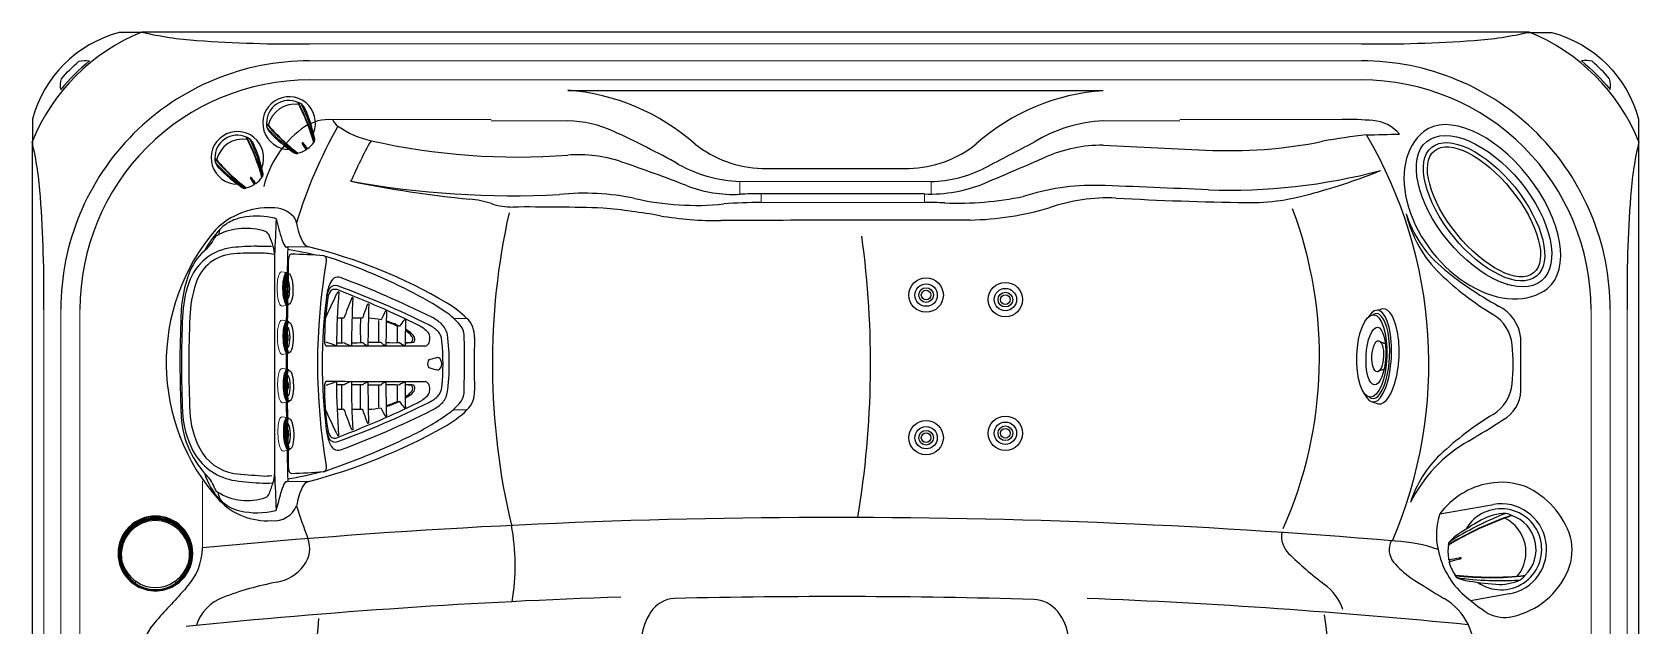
# Model space of a CAD drawing. Extents: x 525 to 609, y 649 to 778.
# Drawn here: x 525.1 to 609.1, y 703 to 734 of the extents above; entities that cross this region are included whole.
import ezdxf

# ---------------------------------------------------------------- set-up
doc = ezdxf.new("R2010")
doc.units = 0
doc.header["$MEASUREMENT"] = 0
doc.layers.add('1', color=4, linetype='Continuous')
doc.layers.add('BDIM_CYAN', color=4, linetype='Continuous')

# ---------------------------------------------------------------- blocks, each defined once
blk = doc.blocks.new('2014MF')
at = {"layer": '1', "color": 4, "linetype": 'Continuous'}
for centre, radius, start, end in [((168.897, -168.917), 238.87, 133.70123, 136.29207), ((4.233, 3.41), 0.521, 104.43036, 135.45495), ((4.137, 3.783), 0.136, 60.72499, 104.43036), ((-14.312, -13.864), 25.66, 39.98835, 43.81471), ((-20.17, -10.637), 28.761, 17.84702, 27.38701), ((-6.637, -6.643), 14.658, 10.57701, 19.19889), ((-3.741, -4.126), 0.175, 158.38337, 213.6889), ((-3.327, -4.29), 0.62, 136.29207, 158.38337), ((4.546, -4.634), 3.297, 354.06152, 11.92888), ((19.251, 20.369), 33.766, 226.74543, 229.58758), ((6.874, -4.876), 0.957, 311.67846, 354.06152), ((14.593, 29.482), 38.852, 243.65236, 250.77025), ((-2.537, -5.144), 0.221, 242.64411, 339.75172), ((-151.799, 151.817), 223.957, 314.64851, 315.34392), ((6.693, 6.835), 14.866, 250.77025, 259.91446), ((4.872, -6.875), 0.959, 276.83737, 318.31397), ((4.624, -4.802), 3.047, 259.91446, 276.83737)]:
    blk.add_arc(centre, radius, start, end, dxfattribs=at)
at = {"layer": '1', "color": 3, "linetype": 'Continuous'}
for centre, radius, start, end in [((5.155, 2.535), 0.213, 287.38922, 25.35441), ((23.554, -23.545), 31.714, 125.32051, 144.70268), ((21.354, -21.357), 28.364, 127.94372, 142.03824), ((12.279, -10.521), 14.165, 126.0076, 135.43423), ((5.594, -1.144), 2.733, 113.14378, 127.94372), ((4.683, -0.003), 1.262, 105.65321, 127.50133), ((4.41, 0.307), 0.779, 99.42794, 126.0076), ((4.322, 0.838), 0.241, 47.68982, 99.42794), ((4.421, 0.864), 0.357, 22.90459, 102.58976), ((4.088, 0.582), 0.587, 14.94554, 47.68982), ((4.815, 0.744), 0.691, 83.64096, 115.80785), ((-37.469, -18.651), 46.57, 18.59513, 24.96359), ((4.803, 1.054), 0.387, 24.51294, 76.84338), ((-40.483, -19.596), 50.159, 18.56801, 24.51294), ((-47.161, -21.91), 56.548, 19.09118, 23.60486), ((2.167, -0.762), 0.0749, 164.25598, 226.29695), ((2.454, -0.843), 0.374, 135.51554, 164.25598), ((-505.442, -512.498), 720.717, 44.823227, 45.231898), ((10.494, -12.301), 14.165, 134.4096, 143.83623), ((0.843, -2.45), 0.374, 105.58785, 134.32829), ((0.763, -2.162), 0.0749, 43.54688, 105.58785), ((513.881, 504.05), 720.717, 224.611931, 225.020601), ((1.203, -5.635), 2.805, 142.03824, 155.23358), ((0.274, -4.835), 1.57, 144.08869, 159.81265), ((-0.313, -4.402), 0.779, 143.83623, 170.41589), ((3.403, -4.188), 2.976, 3.46899, 15.06275), ((5.953, -4.001), 0.421, 321.70437, 359.08773), ((5.162, -4.37), 1.611, 0.70028, 20.65413), ((4.978, -4.325), 2.202, 2.24476, 18.56801), ((-0.703, -4.813), 0.732, 151.18991, 186.87299), ((-1.04, -4.791), 0.404, 195.65372, 244.28063), ((-0.85, -4.421), 0.372, 159.81265, 197.27072), ((-0.876, -4.429), 0.345, 197.27072, 248.59937), ((-0.843, -4.313), 0.241, 170.41589, 222.15401), ((-0.586, -4.08), 0.587, 222.15401, 254.89828), ((18.606, 37.304), 46.401, 245.00275, 251.39125), ((22.045, 47.108), 56.548, 246.23897, 250.75265), ((-2.056, 2.061), 11.392, 307.2243, 322.67234), ((-2.523, 2.521), 11.719, 309.04679, 320.78902), ((5.862, -4.344), 0.153, 223.75818, 262.92316), ((5.886, -4.15), 0.348, 262.92316, 295.03361), ((5.768, -3.883), 0.64, 294.48388, 323.6262), ((5.581, -4.091), 1.26, 320.78902, 331.23006), ((6.069, -4.359), 0.703, 331.23006, 0.70028), ((6.175, -4.279), 1.004, 325.50924, 2.24476), ((18.928, 38.737), 48.294, 245.34806, 251.52196), ((4.335, -5.867), 0.153, 6.92067, 46.08565), ((4.141, -5.891), 0.348, 334.81022, 6.92067), ((12.58, -1.384), 8.484, 208.53504, 211.34141), ((1.938, -11.568), 7.328, 58.28689, 61.58565), ((4.185, -3.408), 2.976, 254.78107, 266.37484), ((4.43, -4.834), 1.942, 251.04143, 267.69451), ((3.992, -5.957), 0.421, 270.7561, 308.13946), ((3.874, -5.772), 0.64, 306.21763, 335.35995), ((4.339, -5.982), 0.793, 270.94131, 310.8528), ((4.328, -4.953), 2.229, 251.52196, 267.88128), ((4.282, -6.202), 0.979, 267.88128, 304.38741)]:
    blk.add_arc(centre, radius, start, end, dxfattribs=at)
at = {"layer": '1', "color": 2, "linetype": 'Continuous'}
for centre, radius, start, end in [((36.478, -36.264), 48.866, 130.7637, 134.06457), ((32.922, -31.535), 42.212, 131.6463, 135.04986), ((-72.76, 210.138), 223.162, 289.87277, 290.23885), ((17.791, -30.065), 32.786, 113.38259, 115.297), ((4.505, 0.618), 0.152, 64.34359, 115.48236), ((4.819, -0.061), 0.0984, 56.16695, 113.38259), ((-4.982, -4.492), 8.177, 24.08613, 27.96165), ((-260.405, 262.332), 372.494, 314.96382, 315.15399), ((0.379, -3.473), 4.57, 41.88158, 46.15582), ((54.593, -53.906), 72.496, 132.92839, 134.63067), ((-5.038, -10.069), 13.065, 43.31494, 45.73477), ((23.281, -39.812), 43.035, 114.94023, 115.92207), ((5.16, -0.846), 0.0613, 20.48195, 114.94023), ((7.787, 3.959), 7.207, 224.07839, 227.26475), ((4.052, -1.082), 1.186, 192.53258, 212.06782), ((10.173, 5.147), 9.735, 223.92521, 227.36533), ((133.181, -130.627), 182.712, 134.83256, 135.21311), ((2.108, -3.742), 3.535, 32.34994, 42.87398), ((36.171, -36.57), 48.866, 135.77926, 139.08013), ((4.512, 4.977), 8.177, 241.88218, 245.7577), ((4.167, -2.01), 0.59, 180.56052, 210.73251), ((-119.116, -125.233), 173.888, 44.80422, 45.03256), ((-2845.766, 2845.735), 4029.293, 315.016327, 315.032449), ((39.74, -38.244), 49.973, 133.09444, 135.0996), ((8.03, -9.859), 8.53, 106.88696, 110.12843), ((1.084, -4.26), 4.654, 19.827, 27.49002), ((1.706, -4.072), 4.055, 18.79799, 29.11554), ((5.564, -1.735), 0.0395, 336.25812, 106.88696), ((-209.932, 73.339), 223.162, 339.60497, 339.97106), ((31.452, -33.001), 42.212, 134.79397, 138.19752), ((-261.615, 261.126), 372.494, 314.68984, 314.88001), ((-3.973, -7.77), 7.207, 42.57908, 45.76544), ((1.078, -4.048), 1.186, 57.77601, 77.31125), ((-5.168, -10.152), 9.735, 42.4785, 45.91862), ((4.728, -2.724), 0.471, 176.64109, 211.97962), ((10.727, 2.916), 8.547, 222.6337, 227.40535), ((90.573, -88.634), 120.961, 134.72747, 135.11625), ((-59.541, 63.82), 93.438, 313.72762, 314.54591), ((5.035, -3.148), 0.632, 37.01422, 47.69152), ((9.922, -35.449), 32.975, 96.93852, 97.64032), ((4.504, -3.457), 1.129, 353.60993, 14.61576), ((0.713, -4.369), 5.094, 11.95641, 14.19173), ((4.535, -3.54), 1.182, 352.90529, 11.02391), ((5.945, -2.775), 0.0593, 3.03986, 96.93852), ((30.023, -17.867), 32.786, 154.54683, 156.46123), ((3.479, -0.382), 4.57, 223.68801, 227.96224), ((10.09, 5.018), 13.065, 224.10906, 226.52889), ((53.763, -54.733), 72.496, 135.21316, 136.91543), ((130.27, -133.53), 182.712, 134.63072, 135.01127), ((-2837.961, 2853.518), 4029.293, 314.811379, 314.827502), ((2.006, -4.165), 0.59, 59.11132, 89.2833), ((125.564, 118.781), 173.888, 224.81127, 225.03961), ((5.629, -3.332), 0.691, 184.03757, 213.2552), ((7.365, -1.49), 3.055, 223.58235, 231.58605), ((6.224, -2.636), 1.432, 222.01754, 233.55018), ((5.424, -3.719), 0.0863, 233.55018, 287.28749), ((5.374, -3.558), 0.255, 287.28749, 336.30915), ((5.494, -3.812), 0.0766, 248.31203, 292.73342), ((5.415, -3.595), 0.308, 290.83592, 342.84413), ((5.409, -3.573), 0.217, 336.30915, 357.41719), ((-0.624, -4.496), 0.152, 154.36147, 205.50024), ((0.055, -4.812), 0.0984, 156.46123, 213.67688), ((39.755, -23.382), 43.035, 153.92175, 154.9036), ((3.742, -2.112), 3.535, 226.96984, 237.49389), ((38.142, -39.838), 49.973, 134.74423, 136.74939), ((88.393, -90.808), 120.961, 134.72758, 135.11635), ((2.718, -4.729), 0.471, 57.86421, 93.20274), ((-2.938, -10.712), 8.547, 42.43848, 47.21013), ((3.324, -5.632), 0.691, 56.58863, 85.80626), ((0.838, -5.155), 0.0613, 154.9036, 249.36188), ((1.726, -5.562), 0.0395, 162.95687, 293.58571), ((9.844, -8.05), 8.53, 159.71539, 162.95687), ((4.074, -1.711), 4.055, 240.72829, 251.04584), ((4.263, -1.089), 4.654, 242.41854, 250.01683), ((3.141, -5.037), 0.632, 222.15231, 232.82961), ((35.429, -10.011), 32.975, 172.20351, 172.90531), ((-63.651, 59.721), 93.438, 315.29792, 316.11621), ((4.373, -0.713), 5.094, 255.74737, 257.98269), ((3.452, -4.506), 1.129, 255.22807, 276.23389), ((3.54, -4.534), 1.182, 258.91518, 277.03381), ((3.565, -5.412), 0.217, 272.42664, 293.53468), ((2.626, -6.224), 1.432, 36.29365, 47.82629), ((1.487, -7.363), 3.055, 38.35305, 46.35675), ((3.55, -5.377), 0.255, 293.53468, 342.55634), ((3.594, -5.414), 0.308, 287.09497, 339.10318), ((3.711, -5.428), 0.0863, 342.55634, 36.29365), ((3.811, -5.494), 0.0766, 337.20568, 21.62707), ((2.765, -5.946), 0.0593, 172.90531, 266.80397)]:
    blk.add_arc(centre, radius, start, end, dxfattribs=at)
at = {"layer": '1', "color": 3, "linetype": 'Continuous'}
for centre, major_axis, ratio, start_param, end_param in [((5.276, -5.28), (-0.149, -0.157), 0.55883, 3.141593, 6.283185), ((5.562, -5.566), (0.228, 0.231), 0.666259, 2.803821, 6.590895)]:
    blk.add_ellipse(centre, major_axis=major_axis, ratio=ratio, start_param=start_param, end_param=end_param, dxfattribs=at)
blk = doc.blocks.new('2014P')
at = {"layer": '1', "color": 4, "linetype": 'Continuous'}
for centre, radius, start, end in [((2.603, 0.812), 6.761, 113.71084, 134.31104), ((1.061, 4.033), 3.194, 84.93016, 111.61348), ((2.834, 1.217), 6.231, 92.51445, 105.36552), ((2.598, 5.426), 2.016, 69.02825, 91.06459), ((2.383, 4.898), 2.586, 52.11262, 68.76392), ((1.201, 3.378), 4.512, 33.22466, 52.11262), ((36.329, -36.331), 56.928, 132.4853, 137.52483), ((25.56, -6.518), 23.931, 149.13987, 151.82474), ((3.658, 4.987), 1.574, 30.47776, 33.22466), ((4.986, 5.769), 0.0338, 338.71398, 30.47776), ((151.7, -151.7), 214.537, 133.36444, 136.63559), ((4.374, 4.385), 0.0521, 164.03693, 210.15761), ((5.754, 4.09), 1.463, 151.82474, 167.78752), ((4.978, 4.736), 0.75, 210.15761, 218.58164), ((-2.232, -1.259), 4.806, 135.48155, 178.7997), ((-3.878, -2.652), 3.565, 152.17961, 178.50328), ((-5.399, -2.611), 2.043, 178.52844, 212.57053), ((-3.606, -1.466), 4.17, 212.57053, 238.32564), ((-5.772, -4.976), 0.0457, 238.32564, 289.81831), ((-11.301, 5.675), 12.046, 297.40639, 301.90817), ((-3.559, -6.927), 2.746, 110.12898, 120.05844), ((-4.318, -4.912), 0.592, 96.97093, 108.27925), ((-4.384, -4.376), 0.0526, 61.96704, 96.97093), ((-4.85, -5.146), 0.953, 52.32999, 58.96363)]:
    blk.add_arc(centre, radius, start, end, dxfattribs=at)
at = {"layer": '1', "color": 3, "linetype": 'Continuous'}
for centre, radius, start, end in [((0.633, 4.189), 2.712, 51.16582, 116.44256), ((1.442, 8.608), 1.397, 265.93586, 288.64024), ((2.898, 4.292), 3.158, 105.43195, 108.64024), ((2.117, 7.087), 0.256, 73.63593, 103.40764), ((3.312, 10.926), 3.765, 252.64362, 254.30329), ((6.677, -0.75), 9.167, 116.67771, 118.57062), ((1.172, 4.143), 3.352, 27.31665, 70.44288), ((2.323, 0.791), 6.507, 116.44256, 132.53159), ((-5.492, -3.42), 12.48, 45.24571, 51.16582), ((36.912, -36.915), 57.674, 132.53159, 137.46816), ((25.901, 28.244), 32.109, 225.24571, 226.61052), ((-16.138, 14.833), 22.381, 333.46305, 334.93687), ((3.748, 5.533), 0.429, 334.93687, 20.20349), ((2.628, 5.462), 1.406, 315.03227, 333.46305), ((-2.068, -1.156), 4.777, 137.46816, 162.88175), ((-3.773, -0.631), 2.993, 162.88175, 213.17805), ((-8.741, -1.179), 1.704, 332.10008, 0.67952), ((0.994, -6.809), 9.446, 150.78445, 153.28585), ((-7.011, -2.095), 0.254, 152.10008, 202.29062), ((-4.419, -1.546), 2.9, 192.854, 244.17002), ((0.832, 2.601), 8.618, 214.40382, 224.08402), ((-5.544, -3.711), 0.466, 252.74651, 290.39569), ((-15.477, 17.999), 24.338, 294.49699, 295.92532), ((-2.563, -1.139), 3.592, 218.90351, 229.80142), ((-5.397, -2.735), 1.284, 295.92532, 315.68902)]:
    blk.add_arc(centre, radius, start, end, dxfattribs=at)
at = {"layer": '1', "color": 2, "linetype": 'Continuous'}
for centre, radius, start, end in [((2.371, 0.914), 6.06, 116.63643, 133.66496), ((0.683, 4.38), 2.205, 47.94516, 117.79037), ((-4.791, -2.248), 10.8, 42.9754, 49.93734), ((32.641, -32.643), 51.25, 132.24206, 137.75795), ((0.602, 2.479), 3.638, 34.12158, 46.41831), ((110.534, -110.013), 156.639, 132.35106, 133.04178), ((400127.582, -400130.753), 565868.693, 134.99919368, 135.00035365), ((-1.99, -1.263), 4.517, 137.12887, 162.71116), ((-3.904, -0.668), 2.513, 162.68229, 214.92154), ((192.321, 165.302), 259.505, 220.17391, 220.50129), ((-3.307, -1.787), 2.233, 220.50129, 233.54791), ((121.626, -121.206), 172.411, 137.005, 137.63165)]:
    blk.add_arc(centre, radius, start, end, dxfattribs=at)
blk = doc.blocks.new('2014DV')
at = {"layer": '1', "color": 4, "linetype": 'Continuous'}
for p, q in [((-0.809, 2.634), (-0.83, 2.634)), ((0.809, 2.634), (0.83, 2.634))]:
    blk.add_line(p, q, dxfattribs=at)
at = {"layer": '1', "color": 3, "linetype": 'Continuous'}
for centre, radius, start, end in [((14.921, -2.715), 16.638, 161.20382, 173.77239), ((15.559, -2.872), 17.268, 161.35772, 173.54387), ((2.626, 0.937), 3.923, 154.9337, 161.356), ((-18.175, 1.519), 18.155, 2.26488, 4.04802), ((19.002, 1.473), 18.984, 175.98773, 177.71702), ((-15.545, -2.869), 17.254, 6.45111, 18.6473), ((-14.924, -2.715), 16.638, 6.22761, 18.79618), ((-2.63, 0.937), 3.923, 18.644, 25.0663), ((15.772, -3.498), 17.797, 161.356, 166.75319), ((0.36, 2.242), 0.394, 180.75921, 192.15364), ((0, 2.165), 0.0256, 192.15364, 347.84636), ((-0.347, 2.239), 0.38, 347.84636, 358.58178), ((-15.776, -3.498), 17.797, 13.24681, 18.644), ((10.632, -2.289), 12.517, 166.75319, 172.40827), ((-10.636, -2.289), 12.517, 7.59173, 13.24681), ((0, 0.708), 1.986, 218.95806, 321.35227)]:
    blk.add_arc(centre, radius, start, end, dxfattribs=at)
at = {"layer": '1', "color": 4, "linetype": 'Continuous'}
for centre, radius, start, end in [((0.317, 1.551), 1.627, 140.14331, 157.36772), ((-0.87, 2.535), 0.0857, 112.48684, 136.56996), ((-2.484, 6.434), 4.134, 292.48684, 293.57767), ((0.09, 0.193), 2.613, 93.40126, 109.99587), ((0, 2.823), 0.0684, 198.36573, 341.63427), ((-0.09, 0.193), 2.612, 70.00373, 86.60007), ((0.158, 0.886), 1.882, 66.63131, 69.20275), ((0.871, 2.548), 0.0736, 39.21025, 62.77984), ((-0.321, 1.551), 1.627, 22.63228, 39.85669), ((13.837, -4.085), 16.275, 157.36772, 163.014), ((-13.841, -4.085), 16.275, 16.986, 22.63228), ((0, 0), 2.119, 132.47921, 47.06814), ((0.698, -0.072), 2.536, 163.014, 192.84824), ((-0.702, -0.072), 2.536, 347.15176, 16.986), ((-0.268, 0.036), 1.65, 203.98618, 215.0096), ((0.264, 0.036), 1.65, 324.9904, 336.01382), ((0, 0.051), 1.877, 211.52152, 328.47848)]:
    blk.add_arc(centre, radius, start, end, dxfattribs=at)
blk = doc.blocks.new('2014AV')
at = {"layer": '1', "color": 4, "linetype": 'Continuous'}
for p, q in [((0.59, 1.004), (0.59, 0.984)), ((-1.575, 0.526), (-1.575, 0.501)), ((-1.575, -0.526), (-1.575, -0.501)), ((0.59, -1.004), (0.59, -0.984))]:
    blk.add_line(p, q, dxfattribs=at)
at = {"layer": '1', "color": 3, "linetype": 'Continuous'}
for centre, radius, start, end in [((1.863, -9.907), 10.984, 96.65413, 108.31002), ((1.993, -10.4), 11.47, 96.90962, 108.19227), ((1.812, -8.247), 9.441, 98.38361, 110.96753), ((-0.553, 0), 1.42, 316.91487, 43.08513), ((1.993, 10.4), 11.47, 251.8075, 263.09064), ((1.863, 9.907), 10.984, 251.68998, 263.34587), ((1.812, 8.247), 9.441, 249.03247, 261.61639)]:
    blk.add_arc(centre, radius, start, end, dxfattribs=at)
at = {"layer": '1', "color": 4, "linetype": 'Continuous'}
for centre, radius, start, end in [((1.395, -6.282), 7.499, 99.80764, 112.33084), ((-0.026, 0), 1.375, 213.74284, 146.18679), ((0.245, 0.369), 0.749, 74.93644, 99.81969), ((-0.057, 0.071), 1.135, 55.2054, 64.04467), ((0, 0), 1.161, 301.85239, 58.14761), ((-0.289, 0), 1.391, 159.08422, 178.28568), ((-1.092, 0.334), 0.53, 153.90726, 159.32553), ((-1.341, 0.387), 0.29, 113.06827, 141.37067), ((-0.289, 0), 1.391, 181.71482, 200.91636), ((-1.092, -0.334), 0.53, 200.67447, 206.09274), ((-1.341, -0.387), 0.29, 218.62933, 246.93173), ((1.395, 6.282), 7.499, 247.66916, 260.19236), ((0.245, -0.369), 0.749, 260.18031, 285.06356), ((-0.057, -0.071), 1.135, 295.95533, 304.7946)]:
    blk.add_arc(centre, radius, start, end, dxfattribs=at)
at = {"layer": '1', "color": 2, "linetype": 'Continuous'}
for centre, radius, start, end in [((-1.716, 0), 0.0554, 311.36187, 48.63863), ((15.926, 321.236), 321.68, 266.86338, 266.93396), ((-1.28, 0), 0.0163, 273.06604, 86.93396), ((16.137, -325.179), 325.628, 93.06604, 93.13577)]:
    blk.add_arc(centre, radius, start, end, dxfattribs=at)
blk = doc.blocks.new('2014SPK')
at = {"layer": '1', "color": 4, "linetype": 'Continuous'}
blk.add_ellipse((-0.004, 0), major_axis=(0, 4.344), ratio=0.474388, dxfattribs=at)
at = {"layer": '1', "color": 2, "linetype": 'Continuous'}
blk.add_ellipse((0, 0), major_axis=(-0.003, 4.113), ratio=0.446028, dxfattribs=at)
blk = doc.blocks.new('2014JS2')
at = {"layer": '1', "color": 4, "linetype": 'Continuous', "lineweight": 15}
for p, q in [((-2.331, 1.3), (-2.416, 0.934)), ((2.567, 0.934), (2.482, 1.3))]:
    blk.add_line(p, q, dxfattribs=at)
at = {"layer": '1', "color": 4, "linetype": 'Continuous'}
for centre, radius, start, end in [((-1.335, 0.648), 0.73, 8.21459, 30.45719), ((1.622, 0.603), 0.871, 151.52836, 170.38888)]:
    blk.add_arc(centre, radius, start, end, dxfattribs=at)
for centre, major_axis, ratio, start_param, end_param in [((0.075, 1.242), (-2.404, -0.002), 0.35119, 5.678823, 9.981284), ((0.075, 0.934), (-2.492, 0), 0.375367, 6.108581, 9.599382)]:
    blk.add_ellipse(centre, major_axis=major_axis, ratio=ratio, start_param=start_param, end_param=end_param, dxfattribs=at)
at = {"layer": '1', "color": 3, "linetype": 'Continuous'}
for centre, major_axis, ratio in [((0.073, 1.419), (-2.159, -0.019), 0.363798), ((0.076, 1.207), (-1.51, 0.005), 0.339788)]:
    blk.add_ellipse(centre, major_axis=major_axis, ratio=ratio, dxfattribs=at)
blk.add_ellipse((0.075, 1.274), major_axis=(-2.225, -0.006), ratio=0.35191, start_param=6.032094, end_param=9.675053, dxfattribs=at)
at = {"layer": '1', "color": 4, "linetype": 'Continuous'}
blk.add_ellipse((0.075, 1.111), major_axis=(-0.812, -0.002), ratio=0.373446, dxfattribs=at)
blk = doc.blocks.new('2014M1')
at = {"layer": '1', "color": 4, "linetype": 'Continuous', "lineweight": 15}
for p, q in [((-0.901, -0.243), (-0.857, -0.521)), ((-0.231, -0.44), (-0.23, -0.505)), ((0.23, -0.505), (0.231, -0.44)), ((0.857, -0.521), (0.901, -0.243))]:
    blk.add_line(p, q, dxfattribs=at)
at = {"layer": '1', "color": 3, "linetype": 'Continuous'}
for centre, radius, start, end in [((-0.374, -1.133), 0.665, 101.30208, 119.18489), ((0, -3.007), 2.577, 77.90813, 101.30208), ((0.435, -0.977), 0.5, 58.18471, 77.90813)]:
    blk.add_arc(centre, radius, start, end, dxfattribs=at)
at = {"layer": '1', "color": 4, "linetype": 'Continuous', "lineweight": 15}
for centre, major_axis, ratio, start_param, end_param in [((0, -0.243), (-0.901, 0), 0.269705, 3.055928, 6.36885), ((-0.002, -0.523), (-0.859, -0.005), 0.272006, 2.75067, 6.690134)]:
    blk.add_ellipse(centre, major_axis=major_axis, ratio=ratio, start_param=start_param, end_param=end_param, dxfattribs=at)
at = {"layer": '1', "color": 3, "linetype": 'Continuous'}
for centre, major_axis, ratio, start_param, end_param in [((0, -0.538), (-0.826, 0), 0.255142, 2.85021, 6.573343), ((0, -0.512), (-0.548, 0.001), 0.27151, 6.136025, 9.578986)]:
    blk.add_ellipse(centre, major_axis=major_axis, ratio=ratio, start_param=start_param, end_param=end_param, dxfattribs=at)
blk.add_ellipse((0, -0.612), major_axis=(-0.793, -0.001), ratio=0.271001, dxfattribs=at)
at = {"layer": '1', "color": 4, "linetype": 'Continuous', "lineweight": 15}
blk.add_ellipse((0, -0.509), major_axis=(-0.23, 0), ratio=0.275384, dxfattribs=at)
blk = doc.blocks.new('CAP HSS')
at = {"layer": 'BDIM_CYAN', "linetype": 'Continuous', "lineweight": 25}
for p, q in [((-1.841, 0.021), (-1.835, -0.081)), ((1.839, -0.021), (1.841, 0.021)), ((1.863, 0.019), (1.861, -0.022)), ((-1.362, -1.291), (-1.382, -1.311)), ((1.382, -1.311), (1.362, -1.291))]:
    blk.add_line(p, q, dxfattribs=at)
at = {"layer": 'BDIM_CYAN', "linetype": 'Continuous', "lineweight": 25, "flags": 128}
for points in [[(0, 1.924), (0, 1.946), (0, 1.957), (0, 1.967), (0, 1.976), (0, 1.982), (0, 1.987)], [(-1.786, 0.031), (-1.782, -0.108), (-1.765, -0.246), (-1.734, -0.384), (-1.704, -0.483), (-1.667, -0.58), (-1.624, -0.676), (-1.574, -0.771), (-1.5, -0.887), (-1.418, -1), (-1.325, -1.108), (-1.228, -1.207), (-1.123, -1.3), (-1.012, -1.386)], [(1.012, -1.386), (1.096, -1.322), (1.177, -1.254), (1.253, -1.183), (1.325, -1.108), (1.396, -1.027), (1.46, -0.944), (1.52, -0.859), (1.574, -0.771), (1.624, -0.676), (1.667, -0.58), (1.704, -0.483), (1.734, -0.384), (1.765, -0.246), (1.782, -0.108), (1.786, 0.031)], [(-1.835, -0.081), (-1.834, -0.092), (-1.833, -0.103)], [(-1.492, -1.019), (-1.511, -1.03), (-1.534, -1.043)], [(0.939, -1.557), (1.009, -1.51), (1.077, -1.461)], [(-0.51, -1.749), (-0.463, -1.762), (-0.418, -1.775), (-0.366, -1.79), (-0.32, -1.803), (-0.28, -1.814), (-0.248, -1.825), (-0.225, -1.834), (-0.212, -1.842), (-0.208, -1.848)], [(-0.243, -1.869), (-0.25, -1.862), (-0.26, -1.855)], [(-0.244, -1.853), (-0.237, -1.851), (-0.23, -1.849)], [(-0.23, -1.849), (-0.227, -1.848), (-0.208, -1.848)], [(-0.208, -1.848), (-0.207, -1.86), (-0.206, -1.873)], [(0.206, -1.873), (0.207, -1.86), (0.208, -1.847)], [(0.208, -1.847), (0.212, -1.842), (0.225, -1.834), (0.248, -1.824), (0.28, -1.814), (0.32, -1.802), (0.367, -1.789), (0.418, -1.775), (0.463, -1.762), (0.51, -1.749)], [(0.208, -1.847), (0.227, -1.848), (0.23, -1.849)], [(0.23, -1.849), (0.237, -1.851), (0.244, -1.853)], [(0.26, -1.855), (0.25, -1.862), (0.243, -1.869)]]:
    blk.add_lwpolyline(points, dxfattribs=at)
at = {"layer": 'BDIM_CYAN', "color": 3, "linetype": 'Continuous', "lineweight": 25, "flags": 128}
for points in [[(-1.855, -0.082), (-1.856, -0.078), (-1.863, 0.019)], [(1.534, -1.044), (1.444, -1.163), (1.344, -1.276)]]:
    blk.add_lwpolyline(points, dxfattribs=at)
at = {"layer": 'BDIM_CYAN', "linetype": 'Continuous', "lineweight": 25}
for centre, radius, start, end in [((0, 0.071), 1.955, 315, 225), ((-0.001, 0.035), 1.889, 89.96033, 178.90515), ((0, 0.026), 1.874, 17.67156, 162.32905), ((0, 0), 1.787, 0.99655, 179.00402), ((0.001, 0.035), 1.889, 1.09441, 90.03994), ((-1.905, 0.313), 0.243, 266.38932, 273.61068), ((0.005, 0.064), 1.926, 179.80106, 224.74366), ((0.008, 0.063), 1.897, 179.74788, 215.66045), ((-1.875, 0.311), 0.293, 272.34868, 276.79058), ((-0.144, 0.065), 1.697, 162.03259, 181.48445), ((-2.018, 1.087), 1.081, 279.45177, 282.38725), ((-1.717, 0.796), 0.212, 251.19916, 258.76359), ((-0.008, 0.063), 1.898, 324.33131, 0.25171), ((1.717, 0.796), 0.212, 281.23789, 288.80132), ((0.151, 0.065), 1.69, 358.47868, 18.00551), ((0.205, 0.088), 1.66, 357.60061, 17.77888), ((2.018, 1.087), 1.081, 257.61327, 260.54889), ((1.876, 0.308), 0.29, 263.10903, 267.59711), ((1.905, 0.313), 0.243, 266.38566, 273.61434), ((-1.886, 0.973), 1.055, 271.63444, 272.7737), ((0.183, 0.126), 2.028, 186.46352, 214.35879), ((-0.2, 0.129), 2.044, 325.83152, 355.79998), ((-0.256, 0.093), 2.12, 327.58529, 356.89599), ((1.889, 1.003), 1.025, 267.20913, 268.45087), ((0.178, 0.128), 2.025, 214.4818, 222.81714), ((0, 0.071), 1.955, 225, 262.86), ((-1.398, -1.228), 0.0729, 299.53504, 318.16942), ((0.006, 0.065), 1.927, 224.74189, 239.51773), ((-1.111, -1.545), 0.355, 123.63136, 130.95591), ((0.026, 0.036), 1.898, 223.77291, 233.42736), ((0.097, 0.047), 1.911, 222.71086, 232.10173), ((-0.954, -1.611), 0.195, 129.48983, 140.71871), ((-0.026, -0.03), 1.813, 233.52835, 238.95907), ((-1.369, -1.138), 0.435, 312.12544, 325.23611), ((-0.058, -0.134), 1.673, 232.45357, 238.21694), ((0, 0.012), 1.725, 234.09825, 305.89994), ((-1.003, -1.561), 0.0467, 312.1656, 331.44271), ((0.003, 0.059), 1.92, 239.50789, 254.0239), ((-0.843, -1.659), 0.14, 132.93848, 147.20533), ((-0.022, -0.022), 1.822, 238.96483, 244.61249), ((-0.048, -0.117), 1.693, 238.23708, 244.18937), ((-0.707, -1.714), 0.107, 137.08358, 154.62222), ((0.001, 0.027), 1.876, 244.60289, 253.84105), ((0.001, -0.035), 1.788, 243.91112, 253.39974), ((-0.001, -0.035), 1.788, 286.59971, 296.07126), ((-0.001, 0.027), 1.877, 286.16073, 295.3803), ((-0.003, 0.058), 1.919, 285.9765, 300.47968), ((0.05, -0.12), 1.689, 295.7886, 301.75312), ((0.706, -1.714), 0.108, 25.36401, 42.77074), ((0.023, -0.023), 1.821, 295.3713, 301.02149), ((0.867, -1.64), 0.11, 30.85295, 49.06378), ((0.006, 0.001), 1.85, 301.07397, 316.31317), ((1.002, -1.561), 0.0467, 208.54343, 227.81846), ((-0.006, 0.065), 1.927, 300.47082, 315.25784), ((1.368, -1.139), 0.434, 214.75655, 227.91499), ((-0.12, 0.077), 1.949, 307.90664, 325.76757), ((-0.14, 0.096), 1.977, 308.02708, 325.6398), ((1.398, -1.228), 0.0726, 221.84546, 240.47622), ((-0.569, -1.762), 0.05, 330.79307, 345.14281), ((-1.348, -5.514), 3.817, 73.43558, 77.55098), ((-0.403, -1.81), 0.123, 150.35724, 163.79525), ((-3.547, -13.057), 11.681, 73.57301, 74.9843), ((-0.256, -1.825), 0.0305, 262.30801, 294.0265), ((-0.039, -0.217), 1.665, 262.96088, 264.24706), ((0, 0.068), 1.952, 263.94719, 276.05297), ((0.039, -0.217), 1.664, 275.75289, 277.03839), ((2.077, -7.834), 6.255, 104.40295, 107.03959), ((0.256, -1.825), 0.0305, 245.94436, 277.6928), ((1.353, -5.53), 3.834, 102.45855, 106.55655), ((0.402, -1.81), 0.124, 16.20676, 29.51241), ((0.57, -1.762), 0.0506, 194.86909, 209.06028)]:
    blk.add_arc(centre, radius, start, end, dxfattribs=at)
at = {"layer": 'BDIM_CYAN', "color": 3, "linetype": 'Continuous', "lineweight": 25}
for centre, radius, start, end in [((0.001, 0.066), 1.921, 90.01764, 179.86365), ((0, 0.028), 1.846, 17.6775, 162.32311), ((0, 0), 1.854, 18.48756, 161.51305), ((-0.001, 0.066), 1.921, 0.13572, 89.98293), ((-0.207, 0.089), 1.657, 162.20468, 182.41794), ((-0.005, 0.064), 1.926, 315.25583, 0.19939), ((0.225, 0.079), 2.087, 184.43715, 212.55218), ((0.021, 0.03), 1.889, 214.63613, 223.76166), ((0, 0.01), 1.828, 244.574, 295.41429), ((0, 0.071), 1.955, 277.13935, 315)]:
    blk.add_arc(centre, radius, start, end, dxfattribs=at)
blk = doc.blocks.new('19-JTN LX HL')
at = {"color": 4}
blk.add_lwpolyline([(5.732, 65, 0.202913), (0, 59.268), (0, 5.732, 0.202913), (5.732, 0), (78.268, 0, 0.202913), (84, 5.732), (84, 59.268, 0.202913), (78.268, 65)], format="xyb", close=True, dxfattribs=at)
at = {"layer": '1', "color": 3, "linetype": 'Continuous', "lineweight": 15}
for p, q in [((14.5, 64.386), (69.5, 64.386)), ((14.5, 63.5), (42, 63.5)), ((42, 63.5), (69.5, 63.5)), ((14.5, 62.5), (69.5, 62.5)), ((15.506, 60.428), (15.697, 60.428)), ((15.697, 60.428), (24, 60.428)), ((24, 60.364), (24, 60.363)), ((24, 60.363), (28, 60.363)), ((56, 60.363), (60, 60.363)), ((60, 60.428), (68.494, 60.428)), ((60, 60.363), (60, 60.364)), ((16.629, 57.225), (16.624, 57.214)), ((16.624, 57.214), (16.624, 57.214)), ((16.679, 57.204), (16.629, 57.225)), ((16.679, 57.204), (16.67, 57.202)), ((37, 57.189), (47, 57.189)), ((37, 57.189), (37, 56.522)), ((47, 57.189), (47, 56.539)), ((72.356, 57.586), (72.35, 57.588)), ((38.115, 56.541), (38.115, 56.091)), ((46.648, 56.541), (46.648, 56.091)), ((38.115, 56.091), (46.648, 56.091)), ((13.24, 53.776), (14.448, 53.778)), ((74.019, 54.092), (74.009, 54.083)), ((77.127, 51.777), (77.126, 51.784)), ((78.899, 51.993), (78.904, 51.997)), ((0.614, 14.5), (0.614, 50.5)), ((1.5, 32.5), (1.5, 50.5)), ((2.5, 50.5), (2.5, 32.5)), ((81.5, 32.5), (81.5, 50.5)), ((82.5, 50.5), (82.5, 32.5)), ((83.386, 50.5), (83.386, 14.5)), ((22.73, 50.035), (22.046, 50.035)), ((22.731, 45.246), (22.004, 45.246)), ((8.913, 38.031), (8.913, 41.538)), ((14.448, 41.502), (13.364, 41.504)), ((77.395, 34.443), (77.22, 34.412))]:
    blk.add_line(p, q, dxfattribs=at)
at = {"layer": '1', "color": 2}
for p, q in [((56, 61.934), (28, 61.934)), ((56, 59.084), (61.343, 58.834)), ((46.648, 56.541), (38.115, 56.541)), ((73.593, 39.806), (76.393, 40.3)), ((77.218, 35.622), (75.2, 35.267))]:
    blk.add_line(p, q, dxfattribs=at)
at = {"layer": '1', "color": 4, "linetype": 'Continuous'}
for points in [[(5.859, 64.989), (4.611, 64.989, 0.06455), (4.547, 64.98, 0.269989), (0.02, 60.454, 0.064627), (0.011, 60.39), (0.011, 59.141)], [(78.141, 64.989), (79.389, 64.989, -0.06455), (79.453, 64.98, -0.269989), (83.98, 60.454, -0.064627), (83.989, 60.39), (83.989, 59.141)]]:
    blk.add_lwpolyline(points, format="xyb", dxfattribs=at)
for points in [[(3.003, 63.494, 0.052002), (1.507, 61.997, -0.145561), (1.531, 62.559, -0.041549), (2.446, 63.474, -0.138511)], [(80.997, 63.494, -0.052002), (82.493, 61.997, 0.145561), (82.469, 62.559, 0.041549), (81.554, 63.474, 0.138511)]]:
    blk.add_lwpolyline(points, format="xyb", close=True, dxfattribs=at)
at = {"layer": '1'}
for centre, radius in [((46.738, 51.25), 0.9), ((46.738, 51.25), 0.252), ((50.882, 51.016), 0.9), ((50.882, 51.016), 0.252), ((46.738, 43.794), 0.9), ((50.882, 44.028), 0.9), ((46.738, 43.794), 0.252), ((50.882, 44.028), 0.252)]:
    blk.add_circle(centre, radius, dxfattribs=at)
at = {"layer": '1', "color": 3}
for centre, radius in [((46.738, 51.25), 0.585), ((46.738, 51.25), 0.385), ((50.882, 51.016), 0.585), ((50.882, 51.016), 0.385), ((50.882, 44.028), 0.585), ((46.738, 43.794), 0.585), ((46.738, 43.794), 0.385), ((50.882, 44.028), 0.385)]:
    blk.add_circle(centre, radius, dxfattribs=at)
for centre, radius, start, end in [((9.936, 83.021), 18.504, 256.86923, 265.91766), ((74.064, 83.021), 18.504, 274.08234, 283.13077), ((13.705, 135.832), 71.45, 265.91766, 270.63726), ((70.295, 135.832), 71.45, 269.36274, 274.08234), ((14.5, 50.5), 13, 89.99995, 180.00005), ((69.5, 50.5), 13, 359.99995, 90.00005), ((14.5, 50.5), 12, 89.9997, 180.0003), ((69.5, 50.5), 12, 359.9997, 90.0003), ((27.127, 50.619), 11.376, 48.51787, 85.5971), ((56.72, 50.895), 11.063, 93.7334, 131.70928), ((17.442, 55.574), 5.506, 127.55654, 165.74772), ((38.064, 47.641), 25.344, 150.59895, 163.06077), ((15.526, 58.067), 2.361, 90.48394, 127.55654), ((16.455, 60.767), 0.83, 204.09642, 235.43214), ((27.872, 54.29), 6.074, 65.26607, 88.7906), ((9.584, 14.592), 49.782, 60.89241, 65.26607), ((56.38, 52.708), 7.664, 92.83941, 121.45702), ((68.864, 48.322), 12.112, 84.16845, 91.74865), ((60.98, 489.736), 430.197, 271.16892, 271.39903), ((69.971, 58.406), 1.969, 39.83303, 86.41161), ((-18.007, 55.065), 18.491, 4.08034, 13.13521), ((35.493, 49.207), 20.451, 150.35287, 156.98749), ((38.35, 63.855), 5.985, 231.96361, 268.17518), ((45.679, 63.785), 5.916, 271.58144, 308.4765), ((-1764.758, 3539.842), 3926.39, 297.52577, 297.56801), ((49.535, 47.677), 23.489, 336.72834, 30.58514), ((102.007, 55.065), 18.491, 166.86479, 175.91966), ((37.277, 64.331), 7.147, 240.89241, 267.77668), ((25.099, 103.544), 47.099, 259.70114, 273.00684), ((42.378, 1478.801), 1420.934, 269.829882, 270.139688), ((46.88, 63.537), 6.348, 271.08732, 297.52577), ((62.557, 87.747), 31.015, 268.03333, 284.82933), ((-70.873, 51.294), 71.491, 359.3635, 4.08034), ((28.869, 43.499), 13.076, 78.36318, 95.70183), ((34.708, 70.189), 14.248, 257.01301, 275.83129), ((48.385, 73.181), 17.123, 267.76511, 281.56964), ((55.504, 45.047), 11.942, 88.86877, 107.97511), ((39.714, -403.745), 461.01, 87.29222, 88.0078), ((154.873, 51.294), 71.491, 175.91966, 180.6365), ((12.363, 51.88), 3.936, 87.52219, 134.85216), ((12.598, 54.346), 1.468, 42.74797, 92.55676), ((38.098, 31.231), 24.86, 89.96225, 94.48112), ((46.662, 29.021), 27.071, 87.76511, 90.02824), ((77.498, 57.258), 5.926, 197.21518, 229.61127), ((78.008, 56.918), 6.33, 192.908, 226.101), ((17.702, 47.708), 10.692, 139.37153, 222.13569), ((13.256, 54.954), 0.571, 8.01178, 42.74797), ((16.815, 55.452), 3.022, 187.94425, 208.80433), ((14.558, 54.211), 0.446, 208.80433, 255.67742), ((8.077, 27.761), 26.786, 59.45015, 76.2407), ((-5.046, 47.661), 48.879, 350.53173, 7.84303), ((84.391, 63.551), 15.535, 226.101, 238.93617), ((85.219, 66.334), 17.842, 229.61127, 241.35659), ((18.91, 46.115), 5.474, 45.73298, 59.45015), ((75.714, 48.769), 2.131, 6.83882, 63.44305), ((21.799, 49.079), 1.335, 357.76437, 45.73298), ((75.295, 48.452), 2.092, 5.22899, 58.93617), ((58.508, 47.646), 35.403, 177.76437, 182.25385), ((-2328.098, 46.838), 2405.928, 359.985952, 0.052043), ((66.287, 47.628), 11.137, 354.77584, 5.22899), ((21.801, 46.201), 1.333, 314.23741, 2.25385), ((75.291, 46.804), 2.096, 301.24039, 354.77584), ((76.003, 46.326), 1.83, 299.23419, 357.54485), ((18.791, 49.292), 5.648, 299.19087, 314.23741), ((84.783, 31.157), 16.205, 121.24039, 133.56512), ((57.95, 73.506), 34.453, 299.83969, 303.36004), ((6.75, 70.845), 30.336, 284.70007, 299.19087), ((78.91, 36.968), 7.669, 119.83969, 153.37023), ((77.691, 38.613), 5.915, 133.56512, 162.3616), ((17.595, 39.626), 3.818, 155.24835, 170.84146), ((14.648, 40.948), 0.589, 109.84665, 152.00349), ((76.88, 37.39), 4.08, 100.00693, 143.67196), ((76.804, 37.823), 3.64, 69.64346, 100.00693), ((76.312, 37.287), 4.322, 17.68618, 66.0038), ((12.299, 42.936), 3.485, 223.53906, 273.661), ((42.049, -305.868), 345.492, 85.14848, 95.50374), ((12.647, 40.732), 1.28, 264.38604, 337.08309), ((38.071, 47.641), 25.351, 196.98993, 201.0764), ((76.725, 38.733), 3.311, 161.0772, 193.67362), ((13.963, 37.114), 11.293, 350.34572, 10.76466), ((66.561, 38.627), 1.24, 170.20611, 225.17093), ((5.66, 38.144), 3.255, 317.4176, 358.02142), ((13.054, 38), 1.459, 322.43692, 21.0764), ((71.984, 37.95), 1.039, 154.18347, 219.3484), ((70.869, 30.364), 8.032, 70.8212, 87.1505), ((77.617, 38.703), 4.177, 190.38651, 229.00074), ((77.758, 37.932), 2.754, 337.20581, 14.04651), ((12.352, 38.539), 2.344, 280.69473, 322.43692), ((78, 50.135), 17.466, 225.17093, 233.32608), ((74.353, 39.891), 4.102, 219.3484, 236.40109), ((15.864, 19.944), 16.58, 100.69473, 110.80079), ((65.942, 33.942), 2.723, 18.6748, 53.32608), ((92.547, 67.277), 36.98, 236.40109, 239.56179), ((76.505, 38.458), 4.113, 282.49461, 337.20581), ((369.466, -296.188), 490.843, 137.4176, 137.68631), ((10.803, 33.266), 2.329, 110.80079, 161.98183), ((33.664, 33.818), 1.576, 92.91601, 146.6656), ((41.956, -333.566), 369.053, 88.38356, 91.29984), ((52.268, 33.592), 1.75, 39.26592, 86.76738), ((72.169, 32.596), 3.245, 25.89156, 59.56179), ((82.418, 44.179), 11.46, 228.84605, 236.68779), ((34.979, 32.953), 3.15, 146.6656, 173.48847), ((51.717, 33.142), 2.461, 5.41008, 39.26592), ((76.983, 36.303), 1.905, 243.20654, 282.49461), ((9.287, 31.708), 3.765, 137.68631, 167.85359), ((52.658, 25.076), 24.145, 329.01314, 21.72328)]:
    blk.add_arc(centre, radius, start, end, dxfattribs=at)
at = {"layer": '1', "color": 2}
for centre, radius, start, end in [((18.823, 64.204), 5.004, 235.43214, 257.26321), ((25.367, 93.158), 34.689, 257.26321, 274.3525), ((55.923, 51.76), 7.324, 89.39681, 113.48906), ((62.602, 83.193), 24.391, 267.04104, 281.5084), ((73.704, 24.809), 35.043, 96.46863, 100.2495), ((28.538, 51.505), 7.085, 71.06864, 94.3525), ((0.768, -29.459), 92.679, 68.84941, 71.06864), ((-85.892, 378.083), 348.482, 292.92228, 293.48906), ((28.5, 114.943), 58.941, 258.42138, 264.53377), ((59.744, 84.011), 28.363, 284.86986, 292.27463), ((36.681, 63.368), 6.853, 248.84941, 272.66558), ((37.862, 38.01), 18.532, 89.21886, 92.66558), ((46.953, 63.935), 7.401, 267.63995, 292.92228), ((56.258, 46.956), 9.375, 87.5297, 109.23246), ((66.308, 235.622), 179.558, 266.92039, 269.097), ((63.64, 67.487), 11.402, 269.18979, 287.26161), ((22.396, 51.157), 5.137, 71.7056, 84.53377), ((25.123, 59.405), 3.55, 251.7056, 270.29012), ((60.35, 47.658), 36.287, 167.42227, 193.43984), ((25.887, -91.535), 147.392, 88.4571, 90.29012), ((26.015, 16.274), 39.715, 80.1193, 84.45017), ((48.615, 71.658), 16.491, 271.49162, 286.03164), ((45.184, 47.999), 22.119, 336.11408, 20.53892), ((35.788, 72.428), 17.283, 260.14355, 270.7006), ((48.383, -2882.606), 2937.779, 89.987102, 90.241519), ((9.565, 31.432), 22.529, 76.45011, 80.29829), ((9.565, 63.849), 22.529, 279.69961, 284.20284), ((76.802, 37.961), 2.375, 280.07858, 99.92142), ((41.999, -300.021), 335.668, 91.91468, 95.80554), ((41.995, -300.097), 335.744, 84.34444, 87.75428), ((-10.501, 24.818), 78.674, 352.79096, 7.08785), ((93.796, 25.816), 79.275, 173.8311, 185.27479)]:
    blk.add_arc(centre, radius, start, end, dxfattribs=at)
at = {"layer": '1', "color": 3}
for ratio, start_param, end_param in [(0.54309, 3.141593, 6.283185), (0.6804, 0, 3.141593)]:
    blk.add_ellipse((75.988, 55.702), major_axis=(-3.232, 4.1), ratio=ratio, start_param=start_param, end_param=end_param, dxfattribs=at)
blk.add_ellipse((75.906, 55.637), major_axis=(-2.998, 3.64), ratio=0.517534, dxfattribs=at)
at = {"layer": '1', "color": 1, "linetype": 'Continuous'}
for name, p, rotation in [('2014AV', (13.421, 60.267), 124.048208073833), ('2014AV', (10.717, 58.45), 124.048208073833), ('2014SPK', (75.904, 55.605), 219.0419045468359), ('2014P', (13.277, 47.626), 44.99999999999971), ('2014MF', (13.33, 47.662), 44.99999999999971), ('2014M1', (12.807, 51.568), 90.8375327892873), ('2014JS2', (71.456, 47.927), 87.27249741531627), ('2014M1', (12.821, 49.039), 90.8375327892873), ('2014M1', (12.835, 46.511), 90.8375327892873), ('2014M1', (12.848, 43.982), 92.11180794309433), ('2014DV', (76.802, 37.961), 102.4271741214384)]:
    blk.add_blockref(name, p, dxfattribs=dict(at, rotation=rotation))
at = {"layer": '1'}
blk.add_blockref('CAP HSS', (6.446, 37.67), dxfattribs=at)

msp = doc.modelspace()

# ---------------------------------------------------------------- block references
at = {"layer": '1'}
msp.add_blockref('19-JTN LX HL', (525.05, 669.001), dxfattribs=at)

doc.saveas('drawing.dxf')
